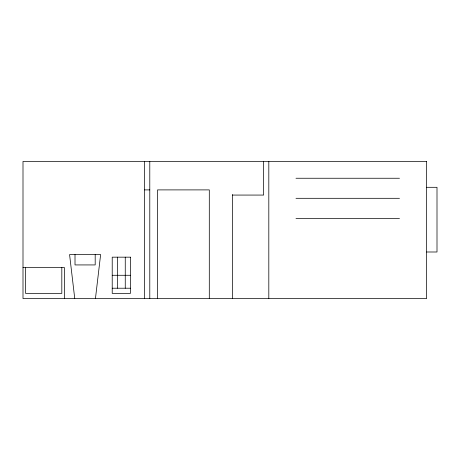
<?xml version="1.0" encoding="UTF-8"?>
<svg xmlns="http://www.w3.org/2000/svg" width="460" height="460" viewBox="0 0 460 460"><rect width="100%" height="100%" fill="white"/><g stroke="black" fill="none" stroke-linecap="round" stroke-linejoin="round"><path stroke-width="0.69" d="M95.45 298.569L100.625 254.581L69.575 254.581L74.75 298.569M295.981 178.25L399.481 178.25M426.65 187.306L437 187.306L437 251.994L426.65 251.994M144.612 189.894L149.787 189.894M232.587 195.069L263.637 195.069L263.637 161.431M295.981 198.306L399.481 198.306M295.981 218.356L399.481 218.356M23 267.519L64.4 267.519L64.4 298.569M112.217 275.281L130.433 275.281M112.217 288.219L130.433 288.219M268.812 161.431L268.812 298.569M232.587 194.459L232.587 298.569M209.3 298.569L209.3 189.894L157.55 189.894L157.55 298.569M149.787 161.431L149.787 298.569M144.612 161.431L144.612 298.569M125.258 257.169L125.258 288.219M117.392 257.169L117.392 288.219M95.191 254.581L95.191 264.931L75.009 264.931L75.009 254.581M61.812 267.519L61.812 293.394L25.587 293.394L25.587 267.519M426.65 161.431L23 161.431L23 298.569L426.65 298.569L426.65 161.431M130.433 257.169L112.217 257.169L112.217 293.394L130.433 293.394L130.433 257.169"/></g></svg>
